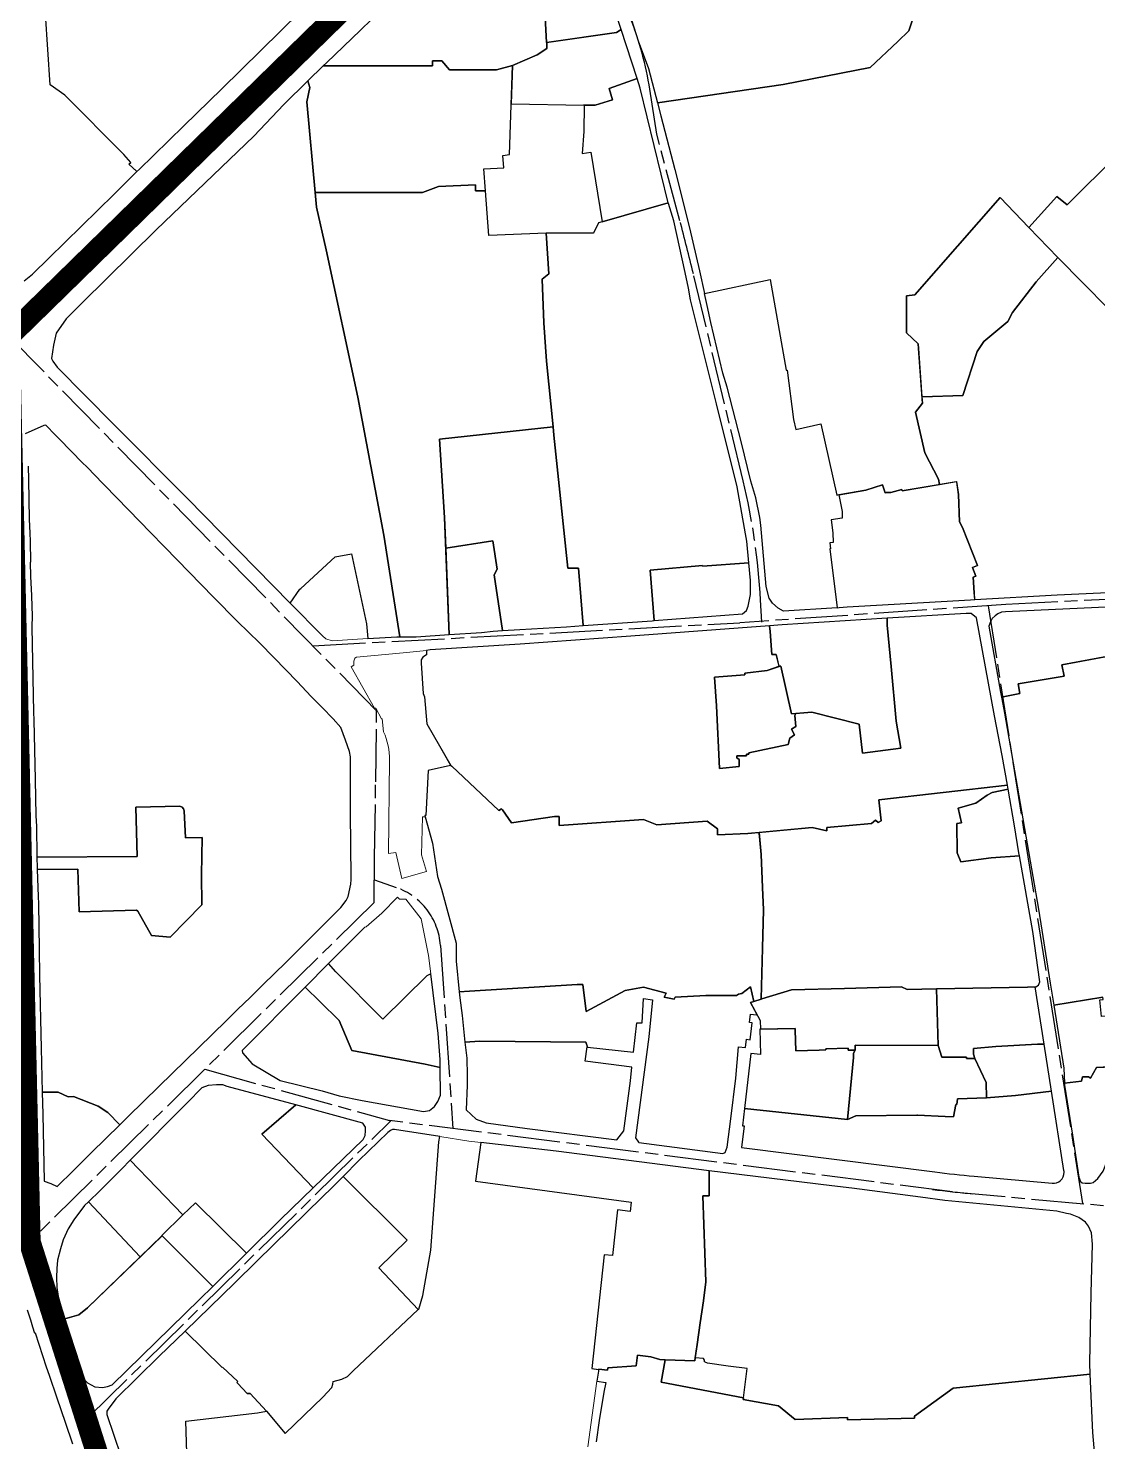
# Model space of a CAD drawing. Header units: millimetres. Extents: x 125232 to 134072, y 142885 to 152835.
# Drawn here: x 128190 to 128677, y 148835 to 149478 of the extents above; entities that cross this region are included whole.
import ezdxf

# ---------------------------------------------------------------- set-up
doc = ezdxf.new("R2010")
doc.units = ezdxf.units.MM
doc.linetypes.add('ACAD_ISO08W100', pattern=[36, 24, -3, 6, -3])
doc.linetypes.add('CENTER', pattern=[50.8, 31.75, -6.35, 6.35, -6.35])
for name, color, linetype in [('commerce', 10, 'Continuous'), ('commerce & office', 242, 'Continuous'), ('commerce and residence', 32, 'Continuous'), ('green & plaza', 80, 'Continuous'), ('military', 76, 'Continuous'), ('research & university', 30, 'Continuous'), ('residence', 2, 'Continuous'), ('residence-bad', 41, 'Continuous'), ('villadom', 51, 'Continuous'), ('老城北中心线', 7, 'ACAD_ISO08W100')]:
    doc.layers.add(name, color=color, linetype=linetype)
for name, color, linetype, lineweight in [('government', 221, 'Continuous', 0), ('municipal utilities', 151, 'Continuous', 0), ('religion', 11, 'Continuous', 0), ('school', 31, 'Continuous', 0), ('super block', 6, 'CENTER', 0)]:
    doc.layers.add(name, color=color, linetype=linetype, lineweight=lineweight)

msp = doc.modelspace()

# ---------------------------------------------------------------- linework, layer by layer
at = {"layer": 'commerce'}
for points in [[(128566.03, 149519.62), (128541.34, 149544.64), (128509.66, 149530.45), (128501.58, 149525.67), (128457.27, 149506.06), (128458.68, 149500.67), (128467.79, 149471.86), (128472.45, 149459.35), (128476.61, 149443.71), (128533.75, 149452.06), (128573.32, 149459.75), (128585.94, 149471.6), (128590.94, 149476.47), (128592.6, 149481.41), (128592.6, 149485.43), (128590.11, 149489.83), (128583.97, 149496.55), (128586.38, 149498.76)], [(128452.39, 149500.03), (128450.4, 149508.71), (128425.72, 149501.76), (128424.55, 149500.41), (128426.19, 149471.13), (128457.88, 149475.77), (128460.05, 149477.04), (128459.46, 149478.85)], [(128410.61, 149460.72), (128403.39, 149458.71), (128381.96, 149458.71), (128378.44, 149462.81), (128374.33, 149462.81), (128374.33, 149460.51), (128324.54, 149460.51), (128317.56, 149453.67), (128318.51, 149450.72), (128317.17, 149444.13), (128320.87, 149402.93), (128369.74, 149402.93), (128376.98, 149405.67), (128393.79, 149406.35), (128393.79, 149403.66), (128398.36, 149403.66), (128397.57, 149413.72), (128406.73, 149414.07), (128406.28, 149419.77), (128409.22, 149420.13)], [(128325.84, 149376.83), (128321.46, 149396.28), (128320.87, 149402.93), (128317.17, 149444.13), (128318.51, 149450.72), (128317.56, 149453.67), (128306.68, 149442.99), (128292.99, 149428.57), (128248.53, 149385.95), (128214.86, 149352.67), (128207.59, 149345.5), (128203.03, 149338.95), (128201.81, 149333.45), (128200.93, 149327.41), (128201.52, 149326.17), (128203.56, 149323.5), (128229.24, 149297.52), (128262.73, 149263.81), (128309.52, 149216.13), (128309.53, 149216.12), (128313.96, 149222.47), (128314.34, 149222.82), (128329.93, 149237.13), (128337.43, 149238.48), (128344.21, 149206.66), (128344.82, 149200), (128358.04, 149200.8), (128359.47, 149200.8), (128352.11, 149247.03), (128340.29, 149309.87)], [(128648.84, 149362.25), (128658.62, 149373.33), (128645.57, 149387.02), (128632.53, 149400.71), (128593.58, 149356.3), (128589.8, 149355.97), (128589.8, 149339.01), (128595.16, 149334.04), (128596.87, 149309.98), (128597.19, 149309.93), (128615.49, 149310.51), (128621.95, 149330.52), (128625.03, 149335.14), (128636.02, 149344.18), (128638.12, 149348.27)], [(128518.89, 149220.02), (128518.89, 149226.38), (128518.17, 149234.48), (128497.11, 149232.98), (128497.08, 149233.23), (128473.27, 149231.08), (128475.03, 149208.18), (128515.2, 149211.24), (128517.05, 149212.83), (128517.81, 149214.68)], [(128636.03, 149131.55), (128628.9, 149129.99), (128626.61, 149128.82), (128621.45, 149125.07), (128613.42, 149122.85), (128614.89, 149116.17), (128612.78, 149115.93), (128612.95, 149102.46), (128614.6, 149098.46), (128628.31, 149100.22), (128641.27, 149101.14), (128641.03, 149102.53), (128638.97, 149114.74)], [(128376.82, 149020.28), (128373.49, 149047.55), (128371.72, 149046.52), (128351.67, 149026.87), (128330.3, 149048.39), (128326.93, 149052.13), (128316.34, 149041.48), (128323.24, 149034.77), (128331.75, 149026.25), (128337.62, 149012.67), (128370.98, 149006.44), (128377.8, 149004.83), (128377.77, 149008.52)], [(128693.64, 148992.99), (128699.88, 149006.02), (128676.27, 149004.9), (128673.58, 149000.06), (128672.68, 149000.57), (128669.84, 149000.66), (128669.52, 148998.6), (128661.67, 148997.74), (128661.71, 148996.83), (128665.39, 148974.08), (128668.21, 148954.95), (128668.98, 148953.05), (128669.7, 148952.48), (128671.16, 148952.21), (128673.6, 148952.25), (128674.7, 148952.56), (128676.86, 148954.38), (128679.29, 148957.7), (128690.19, 148985.48)]]:
    msp.add_lwpolyline(points, close=True, dxfattribs=at)
for points in [[(128351.46, 149486.54), (128341.56, 149476.77), (128326.01, 149461.95), (128324.54, 149460.51), (128374.33, 149460.51), (128374.33, 149462.81), (128378.44, 149462.81), (128381.96, 149458.71), (128403.39, 149458.71), (128410.61, 149460.72), (128410.6, 149460.66), (128421.84, 149465.58), (128426.32, 149468.35), (128426.32, 149471.09), (128426.19, 149471.13), (128426.19, 149471.13), (128424.56, 149500.26)], [(128592.6, 149481.41), (128590.94, 149476.47), (128585.94, 149471.6), (128573.32, 149459.75), (128533.75, 149452.06), (128476.61, 149443.71), (128478.17, 149437.83), (128484.42, 149413.35), (128491.2, 149386.87), (128495.76, 149367.26), (128498.02, 149357.03), (128527.79, 149363.39), (128535.07, 149322.12), (128535.62, 149322.12), (128538.46, 149299.6), (128539.58, 149295.08), (128550.94, 149297.63), (128558.24, 149265.22), (128559.23, 149265.46), (128559.27, 149265.45), (128571.35, 149267.49), (128578.87, 149269.92), (128580.15, 149266.28), (128580.68, 149266.48), (128582.66, 149266.48), (128587.7, 149267.74), (128587.86, 149267.19), (128604.83, 149270.06), (128604.39, 149272.49), (128598.17, 149284.52), (128593.92, 149303.01), (128597.08, 149307.01), (128595.16, 149334.04), (128589.8, 149339.01), (128589.8, 149355.97), (128593.58, 149356.3), (128632.53, 149400.71), (128645.57, 149387.02), (128658.3, 149401.14), (128662.93, 149397.31), (128731.91, 149465.8)]]:
    msp.add_lwpolyline(points, dxfattribs=at)
at = {"layer": 'commerce & office'}
msp.add_lwpolyline([(128188.51, 149362.76), (128192.26, 149365.82), (128229.48, 149402.15), (128239.71, 149412.46), (128236.18, 149415.73), (128237.01, 149416.55), (128233.84, 149420.15), (128207.09, 149447.18), (128200.34, 149451.85), (128198.28, 149483.97)], dxfattribs=at)
at = {"layer": 'commerce and residence'}
msp.add_lwpolyline([(128517.34, 148867.99), (128508.79, 148869.04), (128499.41, 148870.34), (128498.22, 148870.78), (128498.14, 148870.94), (128498.04, 148871.03), (128498.03, 148871.15), (128497.96, 148871.71), (128497.59, 148872.42), (128493.75, 148872.74), (128493.57, 148871.37), (128480.1, 148871.88), (128478.25, 148861.73), (128515.68, 148854.56)], close=True, dxfattribs=at)
at = {"layer": 'government'}
msp.add_lwpolyline([(128198.28, 149483.97), (128200.34, 149451.85), (128207.09, 149447.18), (128233.84, 149420.15), (128237.01, 149416.55), (128236.18, 149415.73), (128239.56, 149412.6), (128239.88, 149412.63), (128240.68, 149413.18), (128261.12, 149433.2), (128278.4, 149450.06), (128314.11, 149485.16)], dxfattribs=at)
msp.add_lwpolyline([(128369.1, 149072.48), (128362.08, 149081.48), (128359.3, 149081.48), (128358.41, 149082.32), (128351.15, 149075.07), (128344.05, 149068.91), (128343.45, 149068.74), (128326.93, 149052.13), (128330.3, 149048.39), (128351.67, 149026.87), (128371.72, 149046.52), (128373.49, 149047.55), (128372.48, 149055.89)], close=True, dxfattribs=at)
at = {"layer": 'green & plaza'}
msp.add_lwpolyline([(128189.91, 148914.68), (128191.32, 148916.9), (128192.07, 148918.59), (128192.77, 148920.82), (128193.29, 148922.8), (128193.7, 148924.46), (128194.08, 148926.19), (128194.39, 148928.24), (128194.45, 148929.48), (128194.46, 148929.71), (128194.42, 148930.87), (128194.24, 148932.07), (128193.99, 148932.88), (128193.6, 148933.86), (128193.1, 148934.71), (128192.49, 148935.49), (128191.92, 148936.14), (128191.39, 148936.66), (128190.86, 148937.07), (128189.96, 148937.52)], dxfattribs=at)
at = {"layer": 'military'}
for points in [[(128532.72, 149187.44), (128532.15, 149187.44), (128526.47, 149185.52), (128516.3, 149184.32), (128516.3, 149183.46), (128502.6, 149182.51), (128503.37, 149169.39), (128504.84, 149140.92), (128513.76, 149141.78), (128513.76, 149144.92), (128512.66, 149145.8), (128512.66, 149146.59), (128517.02, 149146.59), (128517.02, 149147.34), (128518.11, 149147.34), (128518.11, 149148.03), (128536.07, 149151.83), (128536.82, 149154.71), (128538.95, 149156.18), (128537.48, 149158.81), (128539.55, 149160.04), (128539.08, 149165.05), (128539.46, 149165.91), (128537.61, 149165.77)], [(128268.49, 148899.52), (128274.37, 148905.32), (128251.23, 148928.36), (128217.39, 148895.55), (128213.38, 148892.35), (128207.05, 148890.6), (128216.06, 148862.7), (128217.34, 148861.42), (128220.66, 148859.66), (128224.18, 148859.26), (128226.45, 148859.74), (128228.59, 148860.54)]]:
    msp.add_lwpolyline(points, close=True, dxfattribs=at)
at = {"layer": 'municipal utilities'}
msp.add_lwpolyline([(128371.76, 149161.18), (128370.59, 149173.53), (128370.01, 149175.01), (128369.1, 149188.79), (128369.1, 149190.27), (128369.89, 149191.6), (128371.6, 149192.62), (128371.47, 149194.62), (128360.88, 149193.54), (128339.71, 149191.51), (128338.95, 149191.1), (128338.46, 149189.79), (128338.46, 149187.95), (128337.27, 149187.09), (128347.92, 149168.37), (128348.53, 149168.37), (128351.02, 149163.45), (128351.39, 149163.45), (128352.03, 149157.63, -0.10685), (128354.7, 149144.62), (128354.25, 149102.21), (128357.56, 149102.65), (128360.33, 149090.92), (128371.58, 149094.02), (128369.23, 149101.57), (128369.74, 149118.87), (128370.87, 149118.87), (128370.7, 149119.45), (128371.19, 149119.45), (128372.23, 149139.92), (128382.51, 149142.31)], format="xyb", close=True, dxfattribs=at)
at = {"layer": 'religion'}
msp.add_lwpolyline([(128344.21, 149206.66), (128337.43, 149238.48), (128329.93, 149237.13), (128314.34, 149222.82), (128314.34, 149222.82), (128313.96, 149222.47), (128309.53, 149216.12), (128324.17, 149201.24), (128325.76, 149199.84), (128328.56, 149199.01), (128344.82, 149200), (128344.21, 149206.66)], dxfattribs=at)
at = {"layer": 'research & university'}
for points in [[(128773.09, 149383.01), (128794.5, 149402.77), (128775.63, 149422.37), (128765.44, 149431.92), (128731.91, 149465.8), (128662.93, 149397.31), (128658.3, 149401.14), (128645.57, 149387.02), (128658.62, 149373.33), (128727.6, 149303.56), (128772.83, 149346.56), (128772.83, 149346.55), (128784.14, 149356.35)], [(128524.4, 149086.73), (128523.73, 149101.71), (128522.88, 149111.46), (128522.81, 149111.78), (128517.65, 149111.31), (128503.96, 149110.64), (128503.96, 149113.51), (128499.17, 149116.98), (128476.27, 149115.19), (128470.3, 149117.72), (128431.91, 149114.89), (128431.91, 149119.08), (128429.82, 149119.08), (128410.26, 149116.1), (128406.05, 149122.02), (128405.63, 149122.5), (128404.42, 149121.78), (128382.98, 149141.99), (128382.48, 149142.3), (128372.23, 149139.92), (128371.19, 149119.45), (128370.7, 149119.45), (128370.87, 149118.87), (128374.27, 149106.93), (128376.54, 149091.71), (128378.32, 149085.93), (128385.08, 149061.47), (128385.08, 149053.23), (128386.46, 149039.29), (128391.13, 149039.54), (128439.99, 149042.67), (128442.61, 149042.67), (128444.18, 149030.33), (128461.96, 149039.95), (128470.2, 149041.43), (128480.48, 149038.66), (128479.61, 149036.87), (128484.25, 149036), (128484.58, 149036.87), (128498.59, 149037.7), (128512.5, 149037.7), (128513.46, 149038.2), (128514.98, 149038.48), (128518.85, 149041.54), (128520.45, 149034.91), (128523.83, 149035.96), (128524.78, 149076.64)], [(128377.17, 148971.02), (128377.56, 148973.46), (128356.93, 148976.69), (128356.07, 148976.69), (128355.19, 148976.26), (128353.91, 148975.24), (128340.72, 148962.54), (128333.64, 148955.34), (128362.75, 148926.35), (128349.85, 148913.8), (128367.73, 148894.76), (128367.97, 148894.98), (128369.91, 148901.14), (128373.46, 148921.76)]]:
    msp.add_lwpolyline(points, close=True, dxfattribs=at)
at = {"layer": 'residence'}
for points in [[(128460.05, 149477.04), (128457.88, 149475.77), (128426.32, 149471.15), (128426.32, 149468.35), (128421.84, 149465.58), (128410.6, 149460.66), (128410.01, 149443.2), (128443.19, 149442.65), (128443.23, 149442.89), (128443.23, 149442.65), (128448.2, 149442.57), (128456.15, 149445.05), (128454.55, 149450.16), (128467.28, 149454.72)], [(128468.67, 149450.45), (128467.28, 149454.72), (128454.55, 149450.16), (128456.15, 149445.05), (128448.2, 149442.57), (128443.23, 149442.65), (128443.06, 149430.7), (128442.31, 149420.69), (128446.31, 149421.33), (128451.41, 149389.64), (128451.43, 149389.6), (128481.49, 149398.26)], [(128426.1, 149326.14), (128424.96, 149343.62), (128424.2, 149363.44), (128427.11, 149365.84), (128425.98, 149384.44), (128399.95, 149383.34), (128398.36, 149403.66), (128393.79, 149403.66), (128393.79, 149406.35), (128376.98, 149405.67), (128369.74, 149402.93), (128320.87, 149402.93), (128321.46, 149396.28), (128325.84, 149376.83), (128340.29, 149309.87), (128352.11, 149247.03), (128359.47, 149200.8), (128366.78, 149200.8), (128381.83, 149201.83), (128379.75, 149255), (128377.5, 149290.77), (128429.12, 149296.31)], [(128503.37, 149306.77), (128491.55, 149354.02), (128490.63, 149359.39), (128489.25, 149366.51), (128484.03, 149389.96), (128481.57, 149397.96), (128481.49, 149398.26), (128451.43, 149389.6), (128449.74, 149389.11), (128447.47, 149384.44), (128425.98, 149384.44), (128427.11, 149365.84), (128424.2, 149363.44), (128424.96, 149343.62), (128426.1, 149326.14), (128429.12, 149296.31), (128429.51, 149292.49), (128435.86, 149232.03), (128440.64, 149232.03), (128442.84, 149205.87), (128474.21, 149208.12), (128475.03, 149208.18), (128473.27, 149231.08), (128497.08, 149233.23), (128497.11, 149232.98), (128518.17, 149234.48), (128517.3, 149244.23), (128516.67, 149247.63), (128512.88, 149269.01)], [(128559.27, 149265.45), (128559.11, 149265.42), (128560.53, 149257.76), (128560.53, 149254.73), (128555.65, 149253.98), (128556.33, 149248.14), (128556.54, 149243.73), (128555.03, 149243.47), (128555.28, 149240.79), (128555.03, 149240.79), (128558.3, 149214.01), (128533.95, 149212.53), (128531.48, 149213.87), (128528.98, 149216.03), (128527.37, 149218.37), (128526.06, 149223.61), (128523.57, 149251.51), (128523.09, 149255.07), (128521.27, 149263.97), (128519.05, 149271.59), (128514.61, 149289.6), (128508.26, 149314.38), (128506.35, 149320.73), (128500.84, 149343.83), (128499.26, 149351.45), (128498.02, 149357.03), (128527.79, 149363.39), (128535.07, 149322.12), (128535.62, 149322.12), (128538.46, 149299.6), (128539.58, 149295.08), (128550.94, 149297.63), (128558.24, 149265.22), (128559.23, 149265.46), (128559.27, 149265.45)], [(128429.51, 149292.49), (128429.12, 149296.31), (128377.5, 149290.77), (128379.75, 149255), (128380.29, 149241.17), (128401.7, 149244.43), (128403.72, 149231.6), (128402.38, 149229.01), (128406.12, 149203.61), (128413.96, 149204.1), (128435.17, 149205.32), (128442.84, 149205.87), (128440.64, 149232.03), (128435.86, 149232.03)], [(128613.55, 149265.5), (128612.69, 149271.17), (128612.48, 149271.35), (128587.86, 149267.19), (128587.7, 149267.74), (128582.66, 149266.48), (128580.68, 149266.48), (128580.15, 149266.28), (128578.87, 149269.92), (128571.35, 149267.49), (128559.11, 149265.42), (128560.53, 149257.76), (128560.53, 149254.73), (128555.65, 149253.98), (128556.33, 149248.14), (128556.54, 149243.73), (128555.03, 149243.47), (128555.28, 149240.79), (128555.03, 149240.79), (128558.3, 149214.01), (128559.28, 149214.07), (128562.91, 149214.47), (128619.01, 149217.68), (128620.87, 149217.78), (128620.69, 149220.79), (128620.17, 149227.88), (128621.35, 149228.39), (128619.87, 149232.32), (128622.15, 149233.22), (128615.39, 149250.48), (128613.92, 149253.17)], [(128693.15, 149194.11), (128693.32, 149194.38), (128690.23, 149214.78), (128634.94, 149212.16), (128633.03, 149212.03), (128631.34, 149211.29), (128630.25, 149210.41), (128628.88, 149209.08), (128628, 149207.63), (128627.38, 149205.67), (128632.63, 149175.6), (128633.03, 149173.4), (128641.45, 149174.94), (128640.7, 149179.4), (128661.58, 149182.93), (128660.51, 149188.09)], [(128503.37, 149169.39), (128502.6, 149182.51), (128516.3, 149183.46), (128516.3, 149184.32), (128526.47, 149185.52), (128531.88, 149187.35), (128530.62, 149192.74), (128528.67, 149192.74), (128527.87, 149203.16), (128527.57, 149205.82), (128464.48, 149201.04), (128414.09, 149197.43), (128373.23, 149194.8), (128371.47, 149194.62), (128371.6, 149192.62), (128369.89, 149191.6), (128369.1, 149190.27), (128369.1, 149188.79), (128370.01, 149175.01), (128370.59, 149173.53), (128371.76, 149161.18), (128382.53, 149142.27), (128382.98, 149141.99), (128404.42, 149121.78), (128405.63, 149122.5), (128406.05, 149122.02), (128410.26, 149116.1), (128429.82, 149119.08), (128431.91, 149119.08), (128431.91, 149114.89), (128470.3, 149117.72), (128476.27, 149115.19), (128499.17, 149116.98), (128503.96, 149113.51), (128503.96, 149110.64), (128517.65, 149111.31), (128546.95, 149113.99), (128553.68, 149112.55), (128553.68, 149114.08), (128573.88, 149115.8), (128575.7, 149117.33), (128577.04, 149116.28), (128578.29, 149117.14), (128577.25, 149126.63), (128635.73, 149133.32), (128633.37, 149146.82), (128629.93, 149164.89), (128621.74, 149209.49), (128619.26, 149211.46), (128617.03, 149211.46), (128581.09, 149209.23), (128581.09, 149206.14), (128582.95, 149187.34), (128585.14, 149162.35), (128587.34, 149150.18), (128569.91, 149147.9), (128568.29, 149160.98), (128546.86, 149166.49), (128539.46, 149165.91), (128539.08, 149165.05), (128539.55, 149160.04), (128537.48, 149158.81), (128538.95, 149156.18), (128536.82, 149154.71), (128536.07, 149151.83), (128518.11, 149148.03), (128518.11, 149147.34), (128517.02, 149147.34), (128517.02, 149146.59), (128512.66, 149146.59), (128512.66, 149145.8), (128513.76, 149144.92), (128513.76, 149141.78), (128504.84, 149140.92)], [(128641.27, 149101.14), (128628.31, 149100.22), (128614.6, 149098.46), (128612.95, 149102.46), (128612.78, 149115.93), (128614.89, 149116.17), (128613.42, 149122.85), (128621.45, 149125.07), (128626.61, 149128.82), (128628.9, 149129.99), (128636.03, 149131.55), (128635.73, 149133.32), (128577.25, 149126.63), (128578.29, 149117.14), (128577.04, 149116.28), (128575.7, 149117.33), (128573.88, 149115.8), (128553.68, 149114.08), (128553.68, 149112.55), (128546.95, 149113.99), (128522.85, 149111.78), (128523.73, 149101.71), (128524.4, 149086.73), (128524.78, 149076.64), (128523.83, 149036.16), (128524.11, 149036.05), (128537.55, 149040.23), (128561.68, 149040.78), (128587.53, 149041.52), (128590.2, 149040.42), (128603.57, 149040.65), (128644.92, 149041.35), (128648.32, 149041.54), (128648.69, 149041.56), (128649.87, 149042.31), (128650.47, 149043.85), (128647.31, 149066.69)], [(128269.25, 149092.57), (128269.46, 149109.44), (128261.87, 149109.29), (128261.31, 149121.67), (128261.04, 149122.48), (128260.37, 149123.37), (128259.29, 149123.77), (128239.25, 149123.24), (128239.9, 149100.88), (128194.32, 149100.6), (128194.48, 149095.66), (128194.51, 149094.9), (128212.92, 149095.06), (128213.49, 149075.71), (128239.63, 149076.48), (128240.29, 149076.02), (128246.41, 149064.87), (128254.93, 149064.09), (128269.29, 149078.94)], [(128331.75, 149026.25), (128323.24, 149034.77), (128316.34, 149041.48), (128287.64, 149012.63), (128287.82, 149011.55), (128292.23, 149006.61), (128305, 148998.93), (128324.04, 148994.26), (128331.83, 148992.01), (128342.26, 148989.81), (128370.11, 148984.81), (128372.96, 148985.33), (128375.13, 148987.17), (128376.67, 148989.38), (128377.93, 148992.32), (128377.8, 149004.83), (128370.98, 149006.44), (128337.62, 149012.67)], [(128513.45, 149014.3), (128516.62, 149013.91), (128517.1, 149017.71), (128518.68, 149017.51), (128519.66, 149025.21), (128518.47, 149025.36), (128518.96, 149029.2), (128521.6, 149028.86), (128521.78, 149029.08), (128518.85, 149034.42), (128520.45, 149034.91), (128518.85, 149041.54), (128514.98, 149038.48), (128513.46, 149038.2), (128512.5, 149037.7), (128498.59, 149037.7), (128484.58, 149036.87), (128484.25, 149036), (128479.61, 149036.87), (128480.48, 149038.66), (128470.2, 149041.43), (128461.96, 149039.95), (128444.18, 149030.33), (128442.61, 149042.67), (128439.99, 149042.67), (128391.13, 149039.54), (128386.46, 149039.29), (128386.74, 149036.54), (128387.74, 149028.58), (128388.84, 149017.87), (128389.02, 149016.45), (128395.86, 149016.8), (128443.98, 149016.43), (128444.79, 149014.19), (128465.69, 149011.86), (128467.13, 149025.17), (128469.56, 149025.17), (128470.2, 149036.2), (128474.26, 149035.6), (128472.61, 149018.86), (128466.63, 148972.91), (128467.95, 148970.94), (128468.08, 148970.77), (128506.3, 148965.77), (128507.34, 148966.27), (128508.35, 148968.68), (128509.97, 148981.49), (128512.3, 149000)], [(128603.57, 149040.65), (128590.2, 149040.42), (128587.53, 149041.52), (128561.68, 149040.78), (128537.55, 149040.23), (128524.11, 149036.05), (128523.83, 149036.16), (128523.83, 149035.96), (128520.45, 149034.91), (128518.85, 149034.42), (128523.33, 149026.25), (128523.41, 149022.37), (128539.16, 149022.67), (128539.18, 149021.81), (128539.5, 149012.52), (128550.13, 149012.8), (128553.24, 149012.91), (128553.24, 149013.42), (128563.33, 149013.63), (128563.35, 149012.7), (128566.51, 149012.78), (128566.58, 149012.8), (128566.58, 149014.96), (128604.28, 149014.95)], [(128648.32, 149041.54), (128644.92, 149041.35), (128603.57, 149040.65), (128604.28, 149014.95), (128605.89, 149009.51), (128617.16, 149009.61), (128617.18, 149008.92), (128620.89, 149009.03), (128620.36, 149010.87), (128620.26, 149013.51), (128630.46, 149014.37), (128649.46, 149015.49), (128652.42, 149015.5)], [(128464.28, 148998.85), (128464.94, 149004.98), (128443.65, 149007.81), (128444.66, 149014.2), (128444.67, 149014.2), (128444.75, 149014.32), (128443.98, 149016.43), (128395.86, 149016.8), (128389.02, 149016.45), (128389.92, 149009.14), (128390.07, 149001.17), (128390.07, 148996.79), (128389.57, 148985.54), (128394.15, 148981.4), (128398.72, 148979.68), (128417.32, 148977.16), (128458.04, 148972.04), (128461.31, 148976.08)], [(128498.52, 148907.42), (128497.26, 148946.49), (128500.07, 148946.49), (128500.07, 148957.86), (128430.51, 148966.74), (128396.29, 148970.75), (128393.77, 148953.19), (128464.7, 148943.63), (128464.11, 148939.29), (128458.43, 148940.07), (128456.12, 148919.31), (128452.3, 148919.65), (128446.69, 148867.99), (128449.64, 148867.55), (128449.89, 148867.66), (128449.89, 148867.64), (128453.83, 148867.14), (128453.98, 148868.31), (128466.88, 148869.22), (128467.51, 148874.08), (128473.56, 148873.3), (128477.62, 148872.08), (128480.1, 148871.88), (128493.57, 148871.37), (128493.76, 148872.78), (128494.57, 148878.88), (128496.01, 148888.73), (128497.48, 148898.71)], [(128493.76, 148872.78), (128493.57, 148871.37), (128480.1, 148871.88), (128478.25, 148861.73), (128515.68, 148854.56), (128515.58, 148853.84), (128531.69, 148850.96), (128539.2, 148844.76), (128563, 148845.66), (128563, 148844.58), (128593.47, 148845.42), (128593.47, 148846.2), (128611.13, 148859.04), (128673.44, 148865.39), (128673.21, 148870.33), (128673.87, 148902.16), (128674.45, 148924.54), (128674, 148929.63), (128672.59, 148932.68), (128671.3, 148934.55), (128668.26, 148936.68), (128664.49, 148938.15), (128662.59, 148938.45), (128658.24, 148939.53), (128607.34, 148944.32), (128596.21, 148945.81), (128565.07, 148949.92), (128555.91, 148951.04), (128500.07, 148957.86), (128500.07, 148946.49), (128497.26, 148946.49), (128498.52, 148907.42), (128497.48, 148898.71), (128496.01, 148888.73), (128494.57, 148878.88), (128493.78, 148872.97), (128493.76, 148872.78)], [(128367.73, 148894.76), (128349.85, 148913.8), (128362.75, 148926.35), (128333.64, 148955.34), (128333.29, 148954.97), (128328.41, 148950.19), (128324.22, 148946.06), (128294.34, 148916.73), (128284.33, 148906.99), (128261.74, 148884.95), (128278.55, 148868.4), (128278.72, 148868.58), (128285.69, 148862.04), (128285.26, 148861.6), (128285.76, 148861.11), (128289.97, 148856.55), (128291.3, 148856.55), (128298.74, 148848.6), (128307.22, 148838.45), (128324.32, 148854.91), (128328.47, 148859.34), (128328.94, 148860.87), (128329.04, 148862.02), (128333.07, 148863.05), (128335.58, 148864.24), (128338.18, 148866.9)], [(128285.76, 148861.11), (128285.26, 148861.6), (128285.69, 148862.04), (128278.72, 148868.58), (128278.55, 148868.4), (128261.74, 148884.95), (128250, 148873.49), (128230.27, 148854.15), (128226.81, 148849.42), (128226.17, 148848.52), (128226.09, 148847.86), (128226.17, 148847.09), (128232.52, 148828.22), (128240.63, 148829.5), (128262.55, 148829.64), (128262.09, 148844.04), (128294.73, 148847.71), (128298.74, 148848.6), (128291.3, 148856.55), (128289.97, 148856.55)], [(128517.34, 148867.99), (128508.79, 148869.04), (128499.41, 148870.34), (128498.22, 148870.78), (128498.03, 148871.15), (128497.96, 148871.71), (128497.59, 148872.42), (128493.75, 148872.74), (128493.57, 148871.37), (128480.1, 148871.88), (128478.25, 148861.73), (128515.68, 148854.56)]]:
    msp.add_lwpolyline(points, close=True, dxfattribs=at)
for points in [[(128727.6, 149303.56), (128658.62, 149373.33), (128648.84, 149362.25), (128638.12, 149348.27), (128636.02, 149344.18), (128625.03, 149335.14), (128621.95, 149330.52), (128615.49, 149310.51), (128597.19, 149309.93), (128596.87, 149309.98), (128597.08, 149307.01), (128593.92, 149303.01), (128598.17, 149284.52), (128604.39, 149272.49), (128604.83, 149270.06), (128612.66, 149271.38), (128613.55, 149265.5), (128613.92, 149253.17), (128615.39, 149250.48), (128622.15, 149233.22), (128619.87, 149232.32), (128621.35, 149228.39), (128620.17, 149227.88), (128620.69, 149220.79), (128620.86, 149217.81), (128620.87, 149217.78), (128658.38, 149219.92), (128701.11, 149221.86)], [(128693.33, 149194.14), (128660.51, 149188.09), (128661.58, 149182.93), (128640.7, 149179.4), (128641.45, 149174.94), (128633.03, 149173.4), (128634.38, 149166.04), (128649.86, 149076.85), (128651.41, 149067.37), (128655.27, 149043.2), (128656.11, 149037.8), (128656.83, 149033.3), (128679.2, 149036.82)], [(128677.27, 148807.4), (128674.68, 148838.85), (128673.44, 148865.39), (128611.13, 148859.04), (128593.47, 148846.2), (128593.47, 148845.42), (128563, 148844.58), (128563, 148845.66), (128539.2, 148844.76), (128531.69, 148850.96), (128515.58, 148853.84), (128515.68, 148854.56), (128478.25, 148861.73), (128480.1, 148871.88), (128477.62, 148872.08), (128473.56, 148873.3), (128467.51, 148874.08), (128466.88, 148869.22), (128453.98, 148868.31), (128453.83, 148867.14), (128449.89, 148867.64), (128448.95, 148862.16), (128453.11, 148861.61), (128452.26, 148857.21), (128450.01, 148844.31), (128448.74, 148834.57)]]:
    msp.add_lwpolyline(points, dxfattribs=at)
msp.add_lwpolyline([(128655.79, 148994.14), (128639.46, 148992.14), (128626.25, 148991.04), (128613.02, 148990.68), (128612.74, 148988.01), (128612.25, 148988.07), (128611.18, 148982.38), (128607.52, 148982.55), (128594.89, 148983.14), (128594.5, 148983.14), (128566.87, 148982.88), (128563.1, 148981.18), (128516.12, 148986.25), (128515.24, 148978.36), (128516.06, 148978.26), (128514.83, 148968.51), (128602.73, 148957.36, 0.009151), (128620.63, 148955.42), (128656.1, 148952.23, 0.440701), (128661.55, 148957.21, 0.000003), (128661.55, 148957.21, 0.039096), (128661.49, 148957.99)], format="xyb", close=True, dxfattribs=at)
at = {"layer": 'residence-bad'}
for points in [[(128403.72, 149231.6), (128401.7, 149244.43), (128380.29, 149241.17), (128381.83, 149201.83), (128396.5, 149202.83), (128401.93, 149203.34), (128406.12, 149203.61), (128402.38, 149229.01)], [(128581.09, 149206.14), (128581.09, 149209.23), (128533.32, 149206.25), (128527.57, 149205.82), (128527.87, 149203.16), (128528.67, 149192.74), (128530.62, 149192.74), (128531.86, 149187.44), (128532.72, 149187.44), (128537.61, 149165.77), (128546.86, 149166.49), (128568.29, 149160.98), (128569.91, 149147.9), (128587.34, 149150.18), (128585.14, 149162.35), (128582.95, 149187.34)], [(128680.79, 149028.27), (128678.49, 149028.08), (128677.85, 149035.68), (128679.31, 149035.8), (128679.2, 149036.82), (128656.83, 149033.3), (128661.41, 149004.55), (128661.67, 148997.74), (128669.52, 148998.6), (128669.84, 149000.66), (128672.68, 149000.57), (128673.58, 149000.06), (128676.27, 149004.9), (128683.41, 149005.24)], [(128565.78, 149009.45), (128565.78, 149009.78), (128565.77, 149011.43), (128566.57, 149012.78), (128563.35, 149012.7), (128563.33, 149013.63), (128553.24, 149013.42), (128553.24, 149012.91), (128550.13, 149012.8), (128539.5, 149012.52), (128539.18, 149021.81), (128539.16, 149022.67), (128523.22, 149022.36), (128523.49, 149010.75), (128519.09, 149011.18), (128516.12, 148986.25), (128563.1, 148981.18)], [(128620.89, 149009.03), (128617.18, 149008.92), (128617.16, 149009.61), (128605.89, 149009.51), (128604.28, 149014.95), (128566.58, 149014.96), (128566.58, 149012.8), (128566.58, 149012.78), (128566.57, 149012.78), (128565.77, 149011.43), (128565.78, 149009.78), (128565.78, 149009.45), (128563.1, 148981.18), (128566.87, 148982.88), (128594.5, 148983.14), (128594.89, 148983.14), (128607.52, 148982.55), (128611.18, 148982.38), (128612.25, 148988.07), (128612.74, 148988.01), (128613.02, 148990.68), (128626.25, 148991.04), (128626.07, 148997.98)], [(128652.42, 149015.5), (128649.46, 149015.49), (128630.46, 149014.37), (128620.26, 149013.51), (128620.36, 149010.87), (128620.89, 149009.03), (128626.07, 148997.98), (128626.25, 148991.04), (128639.46, 148992.14), (128655.79, 148994.14)], [(128319.98, 148950.06), (128296.71, 148974.47), (128312.08, 148987.85), (128280.93, 148996.25), (128278.84, 148996.93), (128276.07, 148996.93), (128272.21, 148996.61), (128269.35, 148995.57), (128262.88, 148988.94), (128236.82, 148962.76), (128260.72, 148937.81), (128266.53, 148943.33), (128289.68, 148920.39), (128305.18, 148935.65)], [(128232.05, 148978.78), (128226.65, 148984.34), (128222.26, 148987.24), (128210.92, 148991.69), (128208.54, 148991.59), (128203.98, 148993.63), (128196.74, 148993.69), (128196.99, 148983.61), (128197.68, 148953.1), (128200.63, 148952.14), (128203.47, 148950.71), (128210.93, 148958), (128219.14, 148966.13)], [(128342.71, 148972.18), (128343.61, 148973.87), (128343.86, 148976), (128343.86, 148977.79), (128342.61, 148979.62), (128312.08, 148987.85), (128296.71, 148974.47), (128319.98, 148950.06)], [(128236.82, 148962.76), (128232.88, 148958.8), (128223.03, 148948.99), (128217.8, 148943.8), (128241.24, 148918.67), (128251.1, 148928.24), (128251.23, 148928.36), (128251.17, 148928.43), (128260.72, 148937.81)], [(128241.24, 148918.67), (128217.8, 148943.8), (128216.01, 148942.02), (128211.08, 148935.6), (128208.54, 148931.46), (128206.29, 148926.48), (128205.04, 148922.45), (128203.72, 148917.3), (128203.36, 148913.47), (128203.17, 148909.29), (128203.44, 148904.72), (128203.94, 148900.72), (128206.34, 148892.79), (128207.05, 148890.6), (128213.38, 148892.35), (128217.39, 148895.55)], [(128266.53, 148943.33), (128260.72, 148937.81), (128251.17, 148928.43), (128274.37, 148905.32), (128289.68, 148920.39)]]:
    msp.add_lwpolyline(points, close=True, dxfattribs=at)
at = {"layer": 'school'}
msp.add_lwpolyline([(128446.31, 149421.33), (128442.31, 149420.69), (128443.06, 149430.7), (128443.23, 149442.65), (128410.01, 149443.2), (128409.22, 149420.13), (128406.28, 149419.77), (128406.73, 149414.07), (128397.57, 149413.72), (128399.95, 149383.34), (128425.98, 149384.44), (128447.47, 149384.44), (128449.74, 149389.11), (128451.42, 149389.59)], close=True, dxfattribs=at)
msp.add_lwpolyline([(128444.98, 148832.36), (128448.95, 148862.16), (128449.87, 148867.52), (128446.69, 148867.99), (128452.3, 148919.65), (128456.12, 148919.31), (128458.43, 148940.1), (128458.52, 148940.05), (128464.11, 148939.29), (128464.7, 148943.63), (128393.77, 148953.19), (128396.29, 148970.75), (128390.76, 148971.4), (128377.56, 148973.46), (128377.17, 148971.02), (128373.46, 148921.76), (128369.91, 148901.14), (128367.97, 148894.98), (128367.86, 148894.63), (128367.73, 148894.76), (128338.18, 148866.9), (128335.58, 148864.24), (128333.07, 148863.05), (128329.04, 148862.02), (128328.94, 148860.87), (128328.47, 148859.34), (128324.32, 148854.91), (128307.22, 148838.45), (128298.74, 148848.6), (128294.73, 148847.71), (128262.09, 148844.04), (128262.55, 148829.64)], dxfattribs=at)
at = {"layer": 'super block', "const_width": 10}
msp.add_lwpolyline([(128181.61, 149337.52), (128538.2, 149686.45), (127908.74, 150328.28), (127782.9, 150206.49), (127700.28, 150121.26), (127664.23, 150093.72), (127676.49, 149992.54), (127701.95, 149668.89), (127719.94, 149533.63), (127797.19, 149415.37), (127801.69, 149361.15), (127791.72, 149287.68), (127776.63, 149188.36), (127762.86, 149130.05), (127727.82, 149058.44), (127721.58, 149020.99), (127721.24, 148986.05), (127721.62, 148886.15), (127725.32, 148783.11), (128270.2, 148677.34), (128191.03, 148925.58)], close=True, dxfattribs=at)
at = {"layer": 'super block'}
msp.add_lwpolyline([(128960.6, 149255.75), (128538.2, 149686.45), (128181.61, 149337.52), (128191.03, 148925.58), (128270.2, 148677.34), (128280.07, 148675.43), (128691.13, 148640.89), (128697.06, 148682.42), (128693.56, 148773.17), (128685.95, 148910.53), (128690.77, 148940.14), (128706.21, 148984.08), (128722.65, 149015.18), (128749.88, 149048.33), (128799.62, 149100.68)], close=True, dxfattribs=at)
at = {"layer": 'villadom'}
for points in [[(128190.4, 149278.36), (128190.55, 149272.16), (128190.82, 149254.32), (128191.13, 149247.97), (128191.22, 149244.24), (128191.47, 149234.8), (128191.24, 149234.79), (128191.47, 149228.16), (128191.86, 149219.57), (128192, 149214.61), (128192.2, 149210.49), (128192.09, 149205.16), (128192.81, 149166.59), (128192.94, 149162.85), (128193.52, 149135.89), (128193.89, 149119.28), (128194.07, 149114.71), (128194.32, 149100.73), (128194.32, 149100.6), (128239.9, 149100.88), (128239.25, 149123.24), (128259.29, 149123.77), (128260.37, 149123.37), (128261.04, 149122.48), (128261.31, 149121.67), (128261.87, 149109.29), (128269.46, 149109.44), (128269.25, 149092.57), (128269.29, 149078.94), (128254.93, 149064.09), (128246.41, 149064.87), (128240.29, 149076.02), (128239.63, 149076.48), (128213.49, 149075.71), (128212.92, 149095.06), (128194.51, 149094.9), (128194.95, 149082.67), (128194.98, 149079.35), (128195.28, 149058.61), (128195.45, 149046.73), (128196.24, 149013.66), (128196.74, 148993.69), (128203.98, 148993.63), (128208.54, 148991.59), (128210.92, 148991.69), (128222.26, 148987.24), (128226.65, 148984.34), (128232.05, 148978.78), (128235.9, 148982.55), (128249.83, 148996.19), (128273.98, 149019.87), (128280.66, 149026.34), (128285.62, 149031.2), (128291.42, 149036.9), (128297.19, 149042.57), (128302.33, 149047.56), (128307.53, 149052.69), (128314.52, 149059.57), (128323.18, 149068.18), (128332.63, 149077.71), (128335.01, 149080.83), (128335.89, 149082.63), (128337.12, 149088.28), (128337.26, 149090.36), (128337.25, 149091.32), (128337.03, 149120.66), (128337.03, 149146.12), (128336.58, 149148.66), (128334.71, 149153.85), (128332.59, 149159.49), (128329.07, 149163.44), (128324.1, 149168.64), (128319.12, 149173.7), (128312.66, 149180.4), (128302.25, 149191.19), (128295.63, 149198), (128285.53, 149207.77), (128274.71, 149218.82), (128252.44, 149241.55), (128245.65, 149248.57), (128241.43, 149252.9), (128235.67, 149258.82), (128230.77, 149263.9), (128224.7, 149270.15), (128220.21, 149274.77), (128217.76, 149277.3), (128214.38, 149280.72), (128210.69, 149284.47), (128209.25, 149285.91), (128205.02, 149290.26), (128201.33, 149294.05), (128199.88, 149295.49), (128198.56, 149296.88), (128198.24, 149297.04), (128197.47, 149296.86), (128188.96, 149293.06)], [(128210.6, 148833.54), (128207.37, 148843.33), (128203.61, 148854.39), (128200.12, 148864.69), (128198.75, 148868.62), (128193.67, 148883.97), (128193.43, 148883.89), (128192.48, 148886.82), (128191.5, 148889.9), (128189.99, 148894.54)]]:
    msp.add_lwpolyline(points, dxfattribs=at)
at = {"layer": '老城北中心线', "linetype": 'ACAD_ISO08W100', "lineweight": 25}
for p, q in [((128536.32, 149685.89), (128181.61, 149337.52)), ((128476.25, 149429.5), (128473.09, 149449.85)), ((128486.8, 149389.98), (128476.25, 149429.5)), ((128515.57, 149271.74), (128492.9, 149365.95)), ((128348.85, 149167.09), (128181.61, 149337.52)), ((128730.63, 149220.17), (128634.97, 149215.49)), ((128634.97, 149215.49), (128514, 149207.19)), ((128524, 149207.5), (128523.46, 149217.54)), ((128627.06, 149214.95), (128669.93, 148942.96)), ((128319.81, 149196.69), (128514.12, 149207.2)), ((128348.42, 149134.75), (128348.85, 149167.09)), ((128347.95, 149100.45), (128348.42, 149134.75)), ((128347.67, 149079.98), (128347.95, 149100.45)), ((128347.81, 149090.21), (128357.81, 149086.74)), ((128347.67, 149079.98), (128181.61, 148916.29)), ((128377.88, 149060.44), (128383.55, 148977.1)), ((128270.68, 149004.09), (128354.64, 148980.77)), ((128218.11, 148846.1), (128355.32, 148980.68)), ((128610.8, 148948.27), (128354.64, 148980.77)), ((128610.8, 148948.27), (128689.4, 148941.21)), ((128191.03, 148925.58), (128275.55, 148677.5))]:
    msp.add_line(p, q, dxfattribs=at)
for centre, radius, start, end in [((128324.87, 149426.82), 150, 8.83341, 21.64989), ((127520.65, 149132.02), 1000, 13.52832, 14.94873), ((128223.89, 149201.56), 300, 3.05288, 13.52832), ((128347.95, 149058.4), 30, 3.89168, 70.82509), ((128664.65, 149445.45), 500, 262.77017, 264.86745)]:
    msp.add_arc(centre, radius, start, end, dxfattribs=at)

doc.saveas('drawing.dxf')
